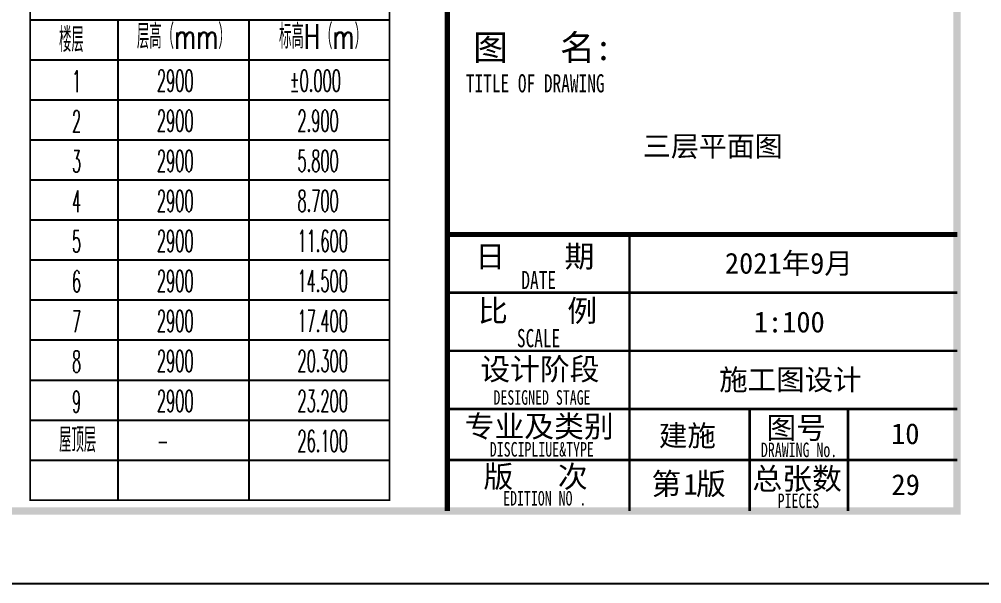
# Model space of a CAD drawing. Extents: x 27938 to 983267, y -209821 to 1628073.
# Drawn here: x 737742 to 750956, y 488040 to 495798 of the extents above; entities that cross this region are included whole.
import ezdxf
from ezdxf.enums import TextEntityAlignment as Align

# ---------------------------------------------------------------- set-up
doc = ezdxf.new("R2010")
doc.units = 0
doc.header["$LTSCALE"] = 1000
doc.header["$MEASUREMENT"] = 0
for name, color, linetype in [('C-Sheet-图框', 101, 'Continuous'), ('PUB_TEXT', 4, 'Continuous'), ('图框', 140, 'Continuous'), ('图签文字', 147, 'Continuous')]:
    doc.layers.add(name, color=color, linetype=linetype)
doc.layers.add('可改文字', color=6, linetype='Continuous', lineweight=18)
doc.layers.add('图签', color=147, linetype='Continuous', lineweight=18)
doc.styles.add('_TCH_DIM', font='SIMPLEX.shx', dxfattribs={"width": 0.7, "bigfont": 'GBCBIG.shx'})
doc.styles.add('宋体', font='', dxfattribs={"height": 50})
doc.styles.add('建筑图签-1', font='', dxfattribs={"width": 0.7})
doc.styles.get('宋体').set_extended_font_data('SimSun')
doc.styles.get('建筑图签-1').set_extended_font_data('SimHei')

# ---------------------------------------------------------------- blocks, each defined once
blk = doc.blocks.new('TK')
at = {"layer": '图框'}
blk.add_lwpolyline([(465375, 548714), (549475, 548714), (549475, 489314), (465375, 489314)], close=True, dxfattribs=at)
blk.add_lwpolyline([(465375, 548714), (549475, 548714), (549475, 489314), (465375, 489314)], close=True, dxfattribs=at)
at = {"layer": '图框', "const_width": 100}
blk.add_lwpolyline([(548475, 490314), (548475, 547714), (467875, 547714), (467875, 490314)], close=True, dxfattribs=at)
at = {"layer": '图框'}
for points, const_width in [([(541480, 490314), (541480, 547714)], 70), ([(541480, 494114), (548480, 494114)], 70), ([(543980, 491714), (543980, 494114)], 35), ([(541480, 493314), (548480, 493314)], 35), ([(541480, 492514), (548480, 492514)], 35), ([(541480, 491714), (548480, 491714)], 35), ([(541480, 491714), (547980, 491714)], 35), ([(543980, 490314), (543980, 491714)], 35), ([(545630, 490314), (545630, 491714)], 35), ([(545630, 490314), (545630, 491714)], 35), ([(545630, 490314), (545630, 491714)], 35), ([(546980, 490314), (546980, 491714)], 35), ([(541480, 491014), (545630, 491014)], 35), ([(545630, 491014), (548480, 491014)], 35)]:
    blk.add_lwpolyline(points, dxfattribs=dict(at, const_width=const_width))
at = {"layer": '图框', "style": '建筑图签-1', "width": 0.7}
for s, height, p in [('TITLE OF DRAWING', 250, (541734, 496066)), ('DATE', 250, (542496, 493363)), ('SCALE', 250, (542435, 492564)), ('DESIGNED STAGE', 200, (542113, 491774)), ('DISCIPLIUE&TYPE', 200, (542063, 491061)), ('DRAWING No.', 200, (545785, 491054)), ('EDITION NO .', 200, (542246, 490388)), ('PIECES', 200, (546014, 490354))]:
    blk.add_text(s, height=height, dxfattribs=at).set_placement(p)
at = {"layer": '图签', "color": 2, "style": '宋体'}
for s, height, p in [('2021年9月', 286.7, (545290, 493575)), ('1:100', 286.7, (545686, 492768)), ('施工图设计', 286.7, (545212, 491975)), ('建施', 286.7, (544384, 491206)), ('1', 287, (544723, 490539)), ('29', 286.7, (547577, 490533))]:
    blk.add_text(s, height=height, dxfattribs=at).set_placement(p)
at = {"layer": '图签文字', "color": 7, "style": '建筑图签-1'}
for s, height, p in [('图   名:', 350, (541835, 496509)), ('日    期', 300, (541864, 493662)), ('比    例', 300, (541902, 492915)), ('设计阶段', 300, (541932, 492113)), ('专业及类别', 300, (541718, 491327)), ('图号', 300, (545861, 491308)), ('版   次 ', 300, (541976, 490637)), ('第 版', 300, (544281, 490537)), ('总张数', 300, (545668, 490608))]:
    blk.add_text(s, height=height, dxfattribs=at).set_placement(p)

msp = doc.modelspace()

# ---------------------------------------------------------------- linework, layer by layer
at = {"layer": 'C-Sheet-图框', "color": 0}
for p, q in [((737892.4, 495790.2), (742825.3, 495790.2)), ((737892.4, 495790.2), (742825.3, 495790.2)), ((739093.6, 495790.2), (739093.6, 489190.2)), ((740895.6, 495790.2), (740895.6, 489190.2)), ((737892.4, 495240.2), (742825.3, 495240.2)), ((737892.4, 494690.2), (742825.3, 494690.2)), ((737892.4, 494140.2), (742825.3, 494140.2)), ((737892.4, 493590.2), (742825.3, 493590.2)), ((737892.4, 493040.2), (742825.3, 493040.2)), ((737892.4, 492490.2), (742825.3, 492490.2)), ((737892.4, 491940.2), (742825.3, 491940.2)), ((737892.4, 491390.2), (742825.3, 491390.2)), ((737892.4, 490840.2), (742825.3, 490840.2)), ((737892.4, 490290.2), (742825.3, 490290.2)), ((737892.4, 489740.2), (742825.3, 489740.2))]:
    msp.add_line(p, q, dxfattribs=at)
at = {"layer": 'C-Sheet-图框', "color": 0, "const_width": 24}
msp.add_lwpolyline([(737892.4, 489190.2), (742825.3, 489190.2), (742825.3, 496340.2), (737892.4, 496340.2), (737892.4, 489190.2)], dxfattribs=at)

# ---------------------------------------------------------------- block references
msp.add_blockref('TK', (202139.1, -1273.4))

# ---------------------------------------------------------------- texts
at = {"layer": 'PUB_TEXT', "style": '_TCH_DIM'}
for s, height, width, p in [('层高（mm）', 337.59, 0.7, (739357.2, 495392.5)), ('标高H（m）', 337.59, 0.7, (741308.9, 495392.5)), ('楼层', 337.59, 0.7, (738288.9, 495348.1)), ('2900', 297.5, 0.494118, (739631.8, 494803.2)), ('%%P0.000', 297.5, 0.494118, (741452.5, 494803.2)), ('1', 297.5, 0.494118, (738466.1, 494795.6)), ('2', 297.5, 0.494118, (738466.1, 494245.6)), ('2900', 297.5, 0.494118, (739631.8, 494253.2)), ('2.900', 297.5, 0.494118, (741561.5, 494253.2)), ('3', 297.5, 0.494118, (738466.1, 493695.6)), ('2900', 297.5, 0.494118, (739631.8, 493703.2)), ('5.800', 297.5, 0.494118, (741561.5, 493703.2)), ('4', 297.5, 0.494118, (738466.1, 493145.6)), ('2900', 297.5, 0.494118, (739631.8, 493153.2)), ('8.700', 297.5, 0.494118, (741561.5, 493153.2)), ('5', 297.5, 0.494118, (738466.1, 492595.6)), ('2900', 297.5, 0.494118, (739631.8, 492603.2)), ('11.600', 297.5, 0.494118, (741561.5, 492603.2)), ('6', 297.5, 0.494118, (738466.1, 492045.6)), ('2900', 297.5, 0.494118, (739631.8, 492053.2)), ('14.500', 297.5, 0.494118, (741561.5, 492053.2)), ('2900', 297.5, 0.494118, (739631.8, 491503.2)), ('17.400', 297.5, 0.494118, (741561.5, 491503.2)), ('7', 297.5, 0.494118, (738466.1, 491495.6)), ('8', 297.5, 0.494118, (738466.1, 490945.6)), ('2900', 297.5, 0.494118, (739631.8, 490953.2)), ('20.300', 297.5, 0.494118, (741561.5, 490953.2)), ('9', 297.5, 0.494118, (738466.1, 490395.6)), ('2900', 297.5, 0.494118, (739631.8, 490403.2)), ('23.200', 297.5, 0.494118, (741561.5, 490403.2)), ('屋顶层', 337.59, 0.7, (738288.9, 489848.1)), ('26.100', 297.5, 0.494118, (741561.5, 489853.2)), ('-', 297.5, 0.494118, (739631.8, 489853.2))]:
    msp.add_text(s, height=height, dxfattribs=dict(at, width=width)).set_placement(p)
at = {"layer": '可改文字', "color": 3, "style": '宋体'}
msp.add_text('三层平面图', height=281.28, dxfattribs=at).set_placement((747263.3, 494048.4), align=Align.MIDDLE)
at = {"layer": '图签', "color": 3, "style": '宋体'}
msp.add_text('10', height=286.68, dxfattribs=at).set_placement((749710.7, 489959.3))

doc.saveas('drawing.dxf')
